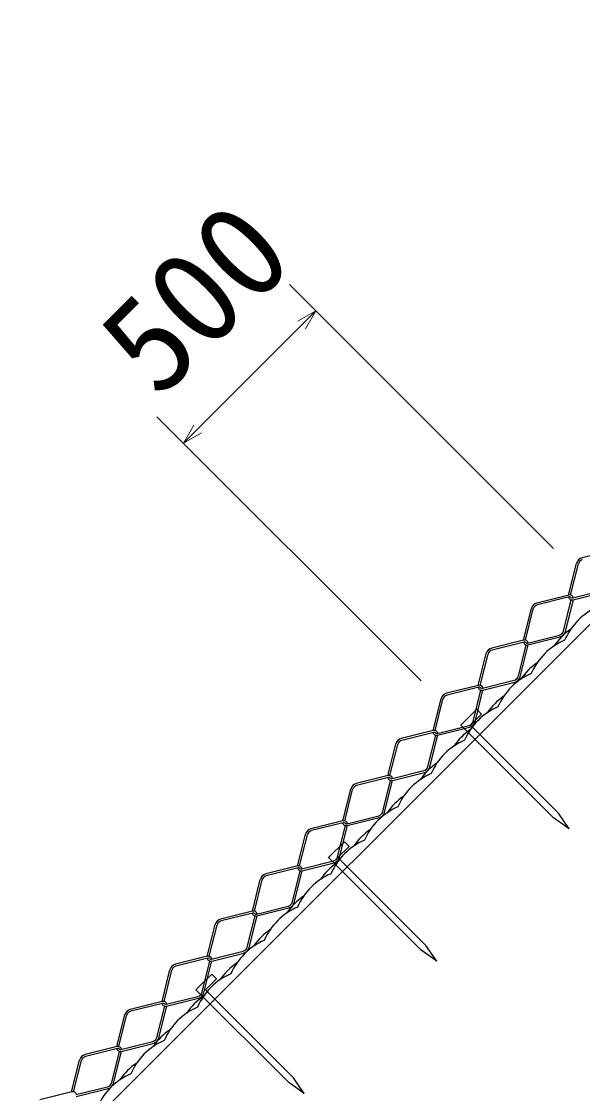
# Model space of a CAD drawing. Units: millimetres, scale not verified. Extents: x 690 to 40690, y 684 to 28809.
# Drawn here: x 9872 to 11370, y 13661 to 16525 of the extents above; entities that cross this region are included whole.
import ezdxf
from ezdxf.enums import TextEntityAlignment as Align

# ---------------------------------------------------------------- set-up
doc = ezdxf.new("R2010")
doc.units = ezdxf.units.MM
doc.header["$LTSCALE"] = 100
doc.layers.add('C-STR', color=1, linetype='Continuous', lineweight=25)
doc.layers.add('C-STR-DIM', color=1, linetype='Continuous', lineweight=13)
doc.styles.add('ＭＳ ゴシック', font='')
doc.styles.get('ＭＳ ゴシック').set_extended_font_data('MS Gothic')

msp = doc.modelspace()

# ---------------------------------------------------------------- linework, layer by layer
at = {"layer": 'C-STR', "color": 7}
for p, q in [((14631.4, 18156.1), (7886.1, 11410.8)), ((11045.3, 14644.9), (11087.7, 14687.4)), ((11100.4, 14674.6), (11070.7, 14644.9)), ((11087.7, 14687.4), (11100.4, 14674.6)), ((11292.8, 14397.4), (11045.3, 14644.9)), ((11305.5, 14410.2), (11070.7, 14644.9)), ((11334.5, 14368.5), (11305.5, 14410.2)), ((11334.5, 14368.5), (11292.8, 14397.4)), ((10691.7, 14291.4), (10734.2, 14333.8)), ((10746.9, 14321.1), (10717.2, 14291.4)), ((10734.2, 14333.8), (10746.9, 14321.1)), ((10939.2, 14043.9), (10691.7, 14291.4)), ((10951.9, 14056.6), (10717.2, 14291.4)), ((10980.9, 14014.9), (10939.2, 14043.9)), ((10980.9, 14014.9), (10951.9, 14056.6)), ((10338.2, 13937.8), (10380.6, 13980.3)), ((10380.6, 13980.3), (10393.3, 13967.5)), ((10393.3, 13967.5), (10363.6, 13937.8)), ((10585.7, 13690.3), (10338.2, 13937.8)), ((10598.4, 13703.1), (10363.6, 13937.8)), ((10627.4, 13661.3), (10585.7, 13690.3)), ((10627.4, 13661.3), (10598.4, 13703.1))]:
    msp.add_line(p, q, dxfattribs=at)
at = {"layer": 'C-STR'}
for p, q in [((11454.1, 15113.2), (11368.7, 15091.9)), ((11333, 14992.5), (11354.2, 15077.3)), ((11338.3, 14992.6), (11359.2, 15076)), ((11344, 14984.9), (11429, 15006.2)), ((11333.5, 14992.6), (11248.1, 14971.3)), ((11334.5, 14987.6), (11249.5, 14966.3)), ((11319.3, 14896.5), (11340.1, 14979.9)), ((11324.3, 14895.2), (11345.5, 14980)), ((11345, 14979.9), (11430.3, 15001.2)), ((11212.4, 14871.9), (11233.6, 14956.7)), ((11217.7, 14872), (11238.6, 14955.4)), ((11212.9, 14872), (11127.5, 14850.7)), ((11213.9, 14867), (11128.9, 14845.7)), ((11223.4, 14864.3), (11308.4, 14885.6)), ((11224.4, 14859.3), (11309.7, 14880.6)), ((11091.8, 14751.3), (11113, 14836.1)), ((11097.1, 14751.4), (11118, 14834.8)), ((11198.7, 14775.9), (11219.5, 14859.3)), ((11203.7, 14774.6), (11224.9, 14859.4)), ((11092.3, 14751.4), (11006.9, 14730.1)), ((11102.8, 14743.7), (11187.8, 14765)), ((11103.8, 14738.7), (11189.1, 14760)), ((11093.3, 14746.4), (11008.3, 14725.1)), ((11078.1, 14655.3), (11098.9, 14738.7)), ((11083, 14654), (11104.3, 14738.8)), ((10971.2, 14630.7), (10992.4, 14715.5)), ((10976.5, 14630.8), (10997.3, 14714.2)), ((10982.2, 14623.1), (11067.2, 14644.4)), ((10983.2, 14618.1), (11068.5, 14639.4)), ((10971.6, 14630.8), (10886.3, 14609.5)), ((10972.7, 14625.8), (10887.7, 14604.5)), ((10957.5, 14534.7), (10978.3, 14618.1)), ((10962.4, 14533.4), (10983.7, 14618.2)), ((10850.6, 14510.1), (10871.8, 14594.9)), ((10855.9, 14510.2), (10876.7, 14593.6)), ((10861.5, 14502.5), (10946.6, 14523.8)), ((10862.6, 14497.5), (10947.9, 14518.8)), ((10851, 14510.2), (10765.7, 14488.9)), ((10852.1, 14505.1), (10767, 14483.9)), ((10836.9, 14414.1), (10857.7, 14497.5)), ((10841.8, 14412.7), (10863, 14497.6)), ((10730, 14389.5), (10751.2, 14474.3)), ((10735.3, 14389.6), (10756.1, 14473)), ((10730.4, 14389.6), (10645.1, 14368.3)), ((10731.4, 14384.5), (10646.4, 14363.3)), ((10716.3, 14293.5), (10737.1, 14376.9)), ((10721.2, 14292.1), (10742.4, 14377)), ((10740.9, 14381.9), (10826, 14403.2)), ((10742, 14376.9), (10827.3, 14398.2)), ((10609.3, 14268.9), (10630.6, 14353.7)), ((10614.7, 14269), (10635.5, 14352.4)), ((10609.8, 14269), (10524.5, 14247.7)), ((10610.8, 14263.9), (10525.8, 14242.7)), ((10620.3, 14261.3), (10705.3, 14282.6)), ((10621.3, 14256.3), (10706.7, 14277.6)), ((10488.7, 14148.3), (10509.9, 14233.1)), ((10494.1, 14148.4), (10514.9, 14231.8)), ((10595.7, 14172.9), (10616.5, 14256.3)), ((10600.6, 14171.5), (10621.8, 14256.4)), ((10489.2, 14148.4), (10403.9, 14127)), ((10499.7, 14140.7), (10584.7, 14161.9)), ((10500.7, 14135.6), (10586.1, 14157)), ((10490.2, 14143.3), (10405.2, 14122.1)), ((10475, 14052.3), (10495.9, 14135.6)), ((10480, 14050.9), (10501.2, 14135.8)), ((10368.1, 14027.6), (10389.3, 14112.5)), ((10373.5, 14027.8), (10394.3, 14111.2)), ((10379.1, 14020.1), (10464.1, 14041.3)), ((10380.1, 14015), (10465.5, 14036.4)), ((10368.6, 14027.8), (10283.3, 14006.4)), ((10369.6, 14022.7), (10284.6, 14001.5)), ((10354.4, 13931.6), (10375.3, 14015)), ((10359.4, 13930.3), (10380.6, 14015.2)), ((10247.5, 13907), (10268.7, 13991.9)), ((10252.9, 13907.2), (10273.7, 13990.6)), ((10258.5, 13899.5), (10343.5, 13920.7)), ((10248, 13907.2), (10162.7, 13885.8)), ((10249, 13902.1), (10164, 13880.9)), ((10233.8, 13811), (10254.7, 13894.4)), ((10238.8, 13809.7), (10260, 13894.6)), ((10259.5, 13894.4), (10344.9, 13915.8)), ((10126.9, 13786.4), (10148.1, 13871.3)), ((10132.3, 13786.6), (10153.1, 13869.9)), ((10127.4, 13786.6), (10042.1, 13765.2)), ((10128.4, 13781.5), (10043.4, 13760.3)), ((10113.2, 13690.4), (10134.1, 13773.8)), ((10118.2, 13689.1), (10139.4, 13773.9)), ((10137.9, 13778.9), (10222.9, 13800.1)), ((10138.9, 13773.8), (10224.2, 13795.2)), ((10006.3, 13665.8), (10027.5, 13750.7)), ((10011.6, 13666), (10032.5, 13749.3)), ((10006.8, 13666), (9921.5, 13644.6)), ((10017.3, 13658.3), (10102.3, 13679.5)), ((10018.3, 13653.2), (10103.6, 13674.6))]:
    msp.add_line(p, q, dxfattribs=at)
for centre, radius, start, end in [((11373.6, 15072.5), 20, 104.0362, 165.9638), ((11373.7, 15072.4), 15, 104.0362, 165.9638), ((11342.6, 14989.6), 10, 194.0362, 284.0362), ((11335.9, 14982.9), 10, 14.0362, 104.0362), ((11335.7, 14982.7), 5, 45, 104.0362), ((11342.8, 14989.8), 5, 225, 284.0362), ((11253, 14951.9), 20, 104.0362, 165.9638), ((11253.1, 14951.8), 15, 104.0362, 165.9638), ((11304.7, 14900.1), 15, 284.0362, 345.9638), ((11304.9, 14900), 20, 284.0362, 345.9638), ((11222, 14869), 10, 194.0362, 284.0362), ((11215.3, 14862.3), 10, 14.0362, 104.0362), ((11215.1, 14862.1), 5, 45, 104.0362), ((11222.2, 14869.2), 5, 225, 284.0362), ((11132.4, 14831.3), 20, 104.0362, 165.9638), ((11132.5, 14831.2), 15, 104.0362, 165.9638), ((11184.1, 14779.5), 15, 284.0362, 345.9638), ((11094.7, 14741.7), 10, 14.0362, 104.0362), ((11184.3, 14779.4), 20, 284.0362, 345.9638), ((11011.8, 14710.7), 20, 104.0362, 165.9638), ((11011.9, 14710.6), 15, 104.0362, 165.9638), ((11101.4, 14748.4), 10, 194.0362, 284.0362), ((11094.5, 14741.5), 5, 45, 104.0362), ((11101.6, 14748.6), 5, 225, 284.0362), ((11063.5, 14658.9), 15, 284.0362, 345.9638), ((11063.6, 14658.8), 20, 284.0362, 345.9638), ((10891.2, 14590.1), 20, 104.0362, 165.9638), ((10891.3, 14589.9), 15, 104.0362, 165.9638), ((10980.7, 14627.8), 10, 194.0362, 284.0362), ((10974.1, 14621.1), 10, 14.0362, 104.0362), ((10973.9, 14620.9), 5, 45, 104.0362), ((10980.9, 14628), 5, 225, 284.0362), ((10942.9, 14538.3), 15, 284.0362, 345.9638), ((10943, 14538.2), 20, 284.0362, 345.9638), ((10860.1, 14507.2), 10, 194.0362, 284.0362), ((10853.5, 14500.5), 10, 14.0362, 104.0362), ((10853.3, 14500.3), 5, 45, 104.0362), ((10860.3, 14507.4), 5, 225, 284.0362), ((10770.6, 14469.5), 20, 104.0362, 165.9638), ((10770.7, 14469.3), 15, 104.0362, 165.9638), ((10822.3, 14417.7), 15, 284.0362, 345.9638), ((10822.4, 14417.6), 20, 284.0362, 345.9638), ((10739.5, 14386.6), 10, 194.0362, 284.0362), ((10732.9, 14379.9), 10, 14.0362, 104.0362), ((10732.7, 14379.7), 5, 45, 104.0362), ((10739.7, 14386.8), 5, 225, 284.0362), ((10650, 14348.9), 20, 104.0362, 165.9638), ((10650.1, 14348.7), 15, 104.0362, 165.9638), ((10701.7, 14297.1), 15, 284.0362, 345.9638), ((10701.8, 14297), 20, 284.0362, 345.9638), ((10618.9, 14266), 10, 194.0362, 284.0362), ((10612.3, 14259.3), 10, 14.0362, 104.0362), ((10612.1, 14259.1), 5, 45, 104.0362), ((10619.1, 14266.2), 5, 225, 284.0362), ((10529.4, 14228.2), 20, 104.0362, 165.9638), ((10529.5, 14228.1), 15, 104.0362, 165.9638), ((10491.6, 14138.7), 10, 14.0362, 104.0362), ((10581.1, 14176.5), 15, 284.0362, 345.9638), ((10581.2, 14176.4), 20, 284.0362, 345.9638), ((10408.7, 14107.6), 20, 104.0362, 165.9638), ((10408.9, 14107.5), 15, 104.0362, 165.9638), ((10498.3, 14145.3), 10, 194.0362, 284.0362), ((10491.4, 14138.5), 5, 45, 104.0362), ((10498.5, 14145.5), 5, 225, 284.0362), ((10460.5, 14055.9), 15, 284.0362, 345.9638), ((10460.6, 14055.8), 20, 284.0362, 345.9638), ((10288.1, 13987), 20, 104.0362, 165.9638), ((10377.7, 14024.7), 10, 194.0362, 284.0362), ((10371, 14018.1), 10, 14.0362, 104.0362), ((10370.8, 14017.9), 5, 45, 104.0362), ((10377.9, 14024.9), 5, 225, 284.0362), ((10288.3, 13986.9), 15, 104.0362, 165.9638), ((10339.9, 13935.3), 15, 284.0362, 345.9638), ((10340, 13935.2), 20, 284.0362, 345.9638), ((10257.1, 13904.1), 10, 194.0362, 284.0362), ((10250.4, 13897.5), 10, 14.0362, 104.0362), ((10250.2, 13897.3), 5, 45, 104.0362), ((10257.3, 13904.3), 5, 225, 284.0362), ((10167.5, 13866.4), 20, 104.0362, 165.9638), ((10167.7, 13866.3), 15, 104.0362, 165.9638), ((10219.3, 13814.7), 15, 284.0362, 345.9638), ((10219.4, 13814.6), 20, 284.0362, 345.9638), ((10136.5, 13783.5), 10, 194.0362, 284.0362), ((10129.8, 13776.9), 10, 14.0362, 104.0362), ((10129.6, 13776.7), 5, 45, 104.0362), ((10136.7, 13783.7), 5, 225, 284.0362), ((10046.9, 13745.8), 20, 104.0362, 165.9638), ((10047, 13745.7), 15, 104.0362, 165.9638), ((10098.7, 13694.1), 15, 284.0362, 345.9638), ((10098.8, 13694), 20, 284.0362, 345.9638), ((10009.2, 13656.2), 10, 14.0362, 104.0362)]:
    msp.add_arc(centre, radius, start, end, dxfattribs=at)
at = {"layer": 'C-STR', "color": 7}
for centre, start, end in [((11478.7, 14804.9), 113.2756, 156.7244), ((11434.2, 14760.3), 124.3347, 145.6653), ((11389.6, 14715.8), 113.2756, 156.7244), ((11345.1, 14671.2), 124.3347, 145.6653), ((11300.5, 14626.7), 113.2756, 156.7244), ((11256, 14582.1), 124.3347, 145.6653), ((11211.4, 14537.6), 113.2756, 156.7244), ((11166.9, 14493), 124.3347, 145.6653), ((11122.3, 14448.5), 113.2756, 156.7244), ((11077.8, 14404), 124.3347, 145.6653), ((11033.2, 14359.4), 113.2756, 156.7244), ((10988.7, 14314.9), 124.3347, 145.6653), ((10944.1, 14270.3), 113.2756, 156.7244), ((10899.6, 14225.8), 124.3347, 145.6653), ((10855, 14181.2), 113.2756, 156.7244), ((10810.5, 14136.7), 124.3347, 145.6653), ((10765.9, 14092.1), 113.2756, 156.7244), ((10721.4, 14047.6), 124.3347, 145.6653), ((10676.9, 14003), 113.2756, 156.7244), ((10632.3, 13958.5), 124.3347, 145.6653), ((10587.8, 13913.9), 113.2756, 156.7244), ((10543.2, 13869.4), 124.3347, 145.6653), ((10498.7, 13824.8), 113.2756, 156.7244), ((10454.1, 13780.3), 124.3347, 145.6653), ((10409.6, 13735.7), 113.2756, 156.7244), ((10365, 13691.2), 124.3347, 145.6653), ((10320.5, 13646.6), 113.2756, 156.7244), ((10275.9, 13602.1), 124.3347, 145.6653), ((10231.4, 13557.5), 113.2756, 156.7244)]:
    msp.add_arc(centre, 170.2, start, end, dxfattribs=at)
at = {"layer": 'C-STR-DIM'}
for p, q in [((11292.8, 15117.3), (10587.7, 15822.4)), ((10658.4, 15751.7), (10304.8, 15398.1)), ((10610.5, 15724.1), (10658.4, 15751.7)), ((10658.4, 15751.7), (10620.7, 15714)), ((10658.4, 15751.7), (10630.8, 15703.9)), ((10939.2, 14763.7), (10234.1, 15468.8)), ((10304.8, 15398.1), (10332.4, 15446)), ((10304.8, 15398.1), (10342.5, 15435.8)), ((10352.6, 15425.7), (10304.8, 15398.1))]:
    msp.add_line(p, q, dxfattribs=at)

# ---------------------------------------------------------------- texts
at = {"layer": 'C-STR-DIM', "color": 7, "style": 'ＭＳ ゴシック'}
msp.add_text('500', height=256.6, rotation=45, dxfattribs=at).set_placement((10333.6, 15787.7), align=Align.MIDDLE_CENTER)

doc.saveas('drawing.dxf')
